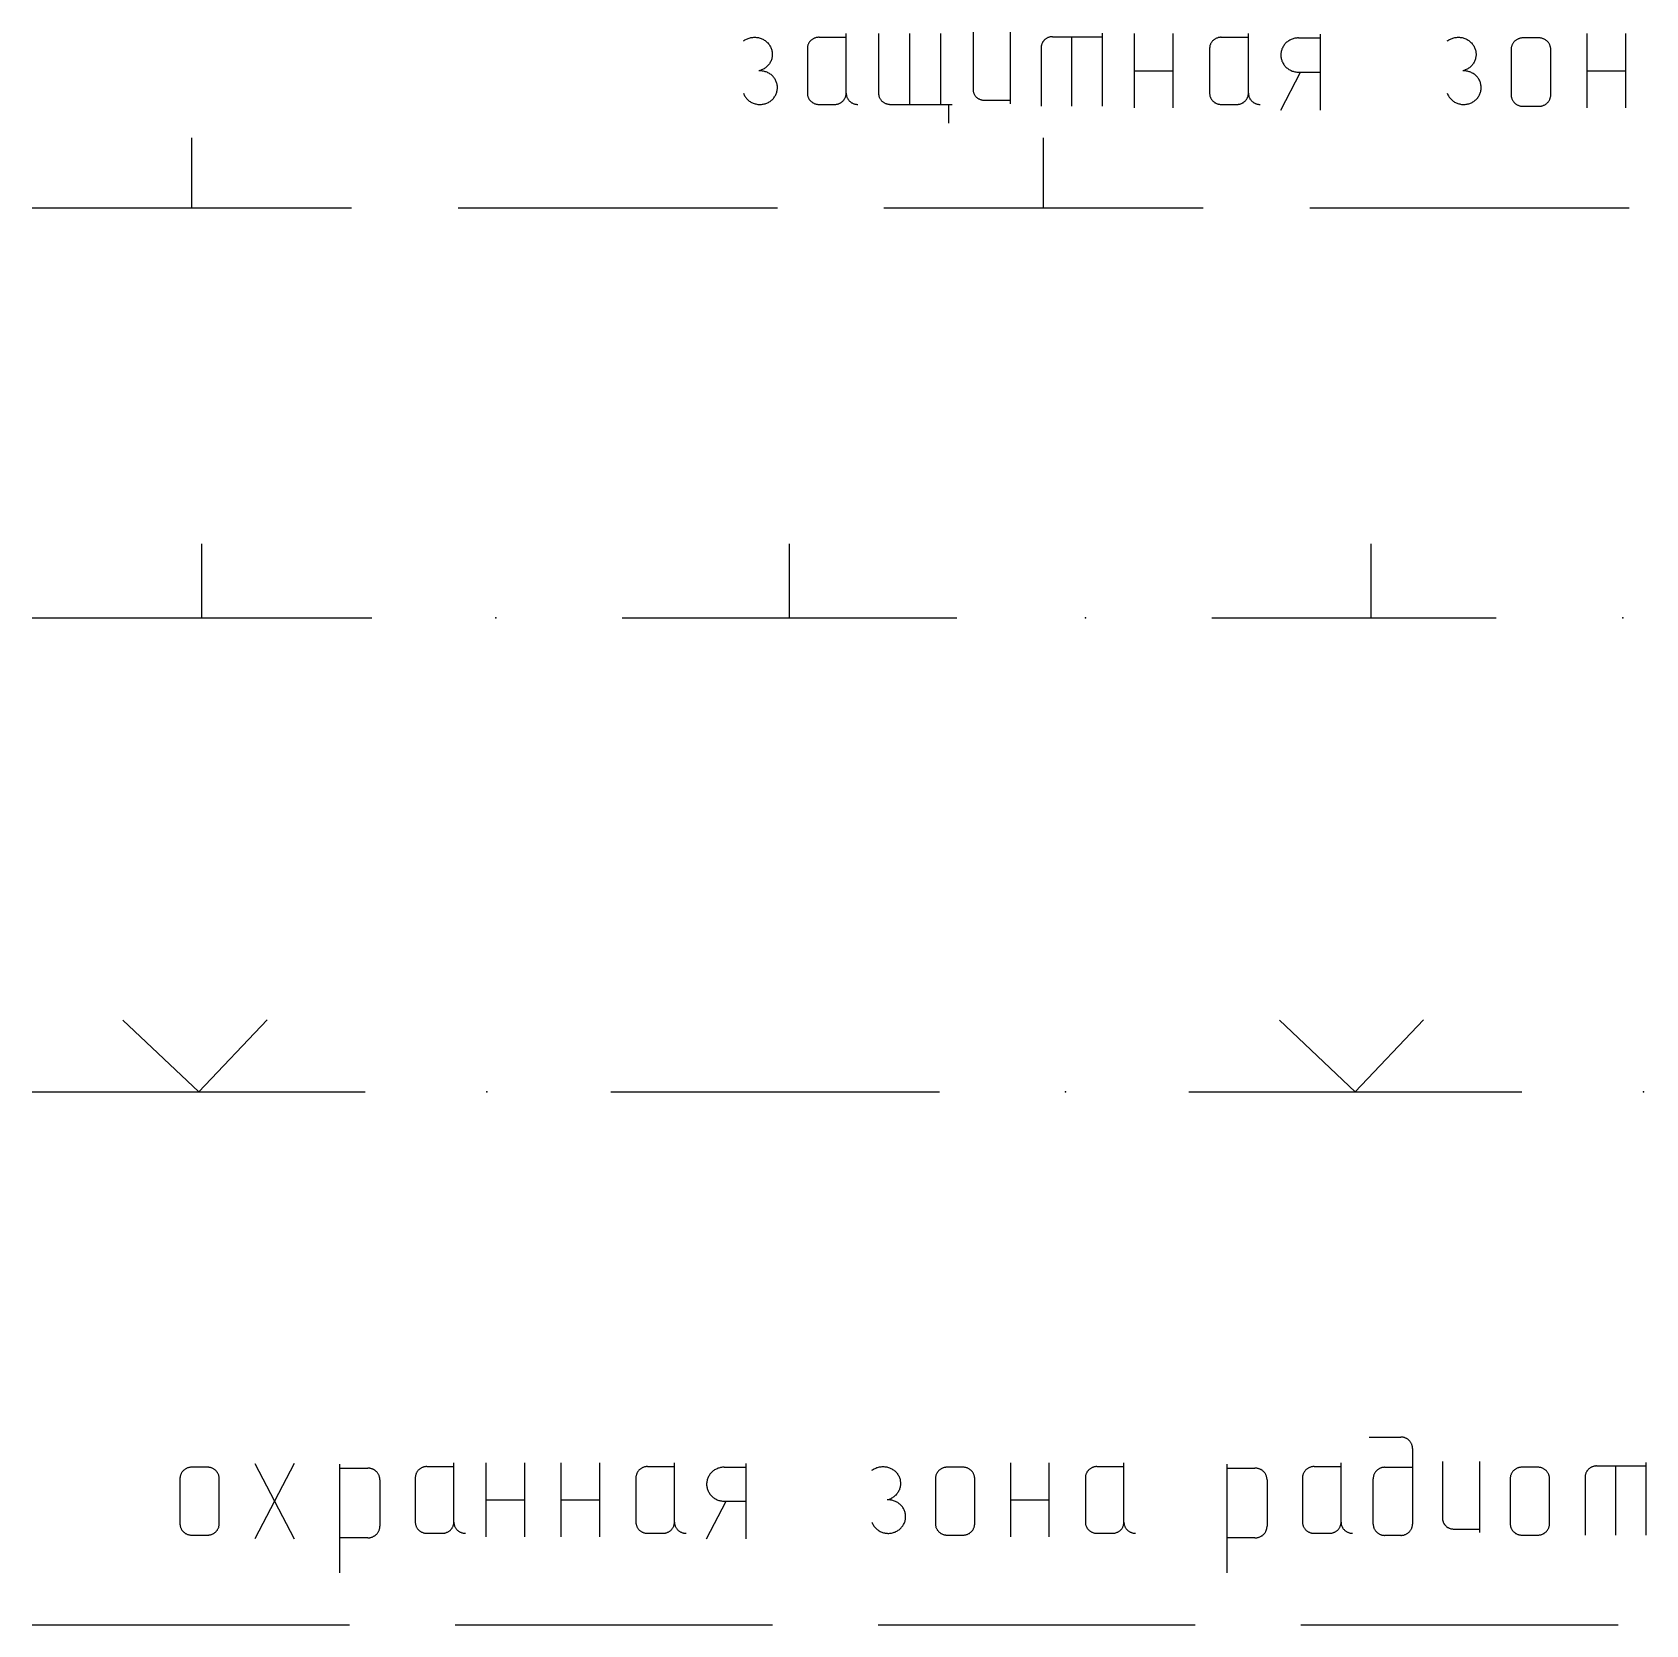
# Model space of a CAD drawing. Extents: x -2918 to -212, y 225 to 5715.
# Drawn here: x -386.53 to -364.72, y 982.29 to 1003.83 of the extents above; entities that cross this region are included whole.
import ezdxf

# ---------------------------------------------------------------- set-up
doc = ezdxf.new("R2010")
doc.units = 0
doc.layers.get('0').update_dxf_attribs({"linetype": 'CONTINUOUS'})

# ---------------------------------------------------------------- blocks, each defined once
blk = doc.blocks.new('УСЛ__ОБОЗНАЧЕНИЯ_ГЕО_2')
at = {"color": 18, "linetype": 'CONTINUOUS'}
for p, q in [((99.628, -28.308), (99.996, -28.308)), ((99.996, -29.065), (99.996, -28.257)), ((100.433, -28.257), (100.433, -29.064)), ((100.852, -28.257), (100.852, -29.215)), ((101.272, -28.257), (101.272, -29.215)), ((101.71, -28.24), (101.71, -29.013)), ((102.212, -28.24), (102.212, -29.206)), ((102.785, -28.3), (103.455, -28.3)), ((103.042, -28.3), (103.042, -29.24)), ((103.455, -28.25), (103.455, -29.24)), ((103.887, -28.256), (103.887, -29.263)), ((104.41, -28.256), (104.41, -29.263)), ((105.065, -28.308), (105.433, -28.308)), ((105.433, -29.065), (105.433, -28.257)), ((106.109, -28.316), (106.402, -28.316)), ((106.404, -28.265), (106.404, -29.293)), ((109.358, -28.316), (109.145, -28.316)), ((110.005, -28.256), (110.005, -29.263)), ((110.528, -28.256), (110.528, -29.263)), ((99.471, -28.459), (99.471, -29.065)), ((102.631, -28.448), (102.631, -29.24)), ((104.908, -28.459), (104.908, -29.065)), ((108.984, -28.47), (108.984, -29.087)), ((109.519, -29.087), (109.519, -28.47)), ((103.887, -28.76), (104.41, -28.76)), ((105.87, -29.293), (106.137, -28.779)), ((106.108, -28.779), (106.406, -28.779)), ((110.005, -28.76), (110.528, -28.76)), ((99.628, -29.216), (99.838, -29.216)), ((100.59, -29.215), (101.429, -29.215)), ((101.377, -29.215), (101.377, -29.467)), ((101.86, -29.158), (102.212, -29.158)), ((105.065, -29.216), (105.275, -29.216)), ((109.145, -29.241), (109.358, -29.241)), ((91.152, -30.614), (91.152, -29.666)), ((102.664, -30.614), (102.664, -29.666)), ((88.993, -30.614), (93.31, -30.614)), ((94.749, -30.614), (99.066, -30.614)), ((100.505, -30.614), (104.822, -30.614)), ((106.261, -30.614), (110.578, -30.614)), ((91.287, -36.158), (91.287, -35.157)), ((99.23, -36.158), (99.23, -35.157)), ((107.092, -36.158), (107.092, -35.157)), ((88.993, -36.158), (93.582, -36.158)), ((96.967, -36.158), (101.493, -36.158)), ((104.94, -36.158), (108.779, -36.158)), ((91.244, -42.567), (90.219, -41.598)), ((91.244, -42.567), (92.167, -41.595)), ((106.876, -42.567), (105.851, -41.598)), ((106.876, -42.567), (107.799, -41.595)), ((88.993, -42.567), (93.494, -42.567)), ((96.815, -42.567), (101.255, -42.567)), ((104.626, -42.567), (109.127, -42.567)), ((107.066, -47.236), (107.491, -47.236)), ((107.651, -47.389), (107.651, -48.413)), ((91.361, -47.644), (91.149, -47.644)), ((92.534, -47.593), (92.003, -48.614)), ((92.003, -47.593), (92.534, -48.614)), ((93.147, -47.604), (93.147, -49.071)), ((93.147, -47.656), (93.528, -47.656)), ((94.327, -47.636), (94.692, -47.636)), ((94.692, -48.387), (94.692, -47.585)), ((95.126, -47.584), (95.126, -48.584)), ((95.646, -47.584), (95.646, -48.584)), ((96.14, -47.584), (96.14, -48.584)), ((96.659, -47.584), (96.659, -48.584)), ((97.31, -47.636), (97.674, -47.636)), ((97.674, -48.387), (97.674, -47.585)), ((98.347, -47.644), (98.638, -47.644)), ((98.639, -47.593), (98.639, -48.614)), ((101.573, -47.644), (101.361, -47.644)), ((102.215, -47.584), (102.215, -48.584)), ((102.735, -47.584), (102.735, -48.584)), ((103.385, -47.636), (103.75, -47.636)), ((103.75, -48.387), (103.75, -47.585)), ((105.139, -47.604), (105.139, -49.071)), ((105.139, -47.656), (105.521, -47.656)), ((106.32, -47.636), (106.685, -47.636)), ((106.685, -48.387), (106.685, -47.585)), ((107.278, -47.645), (107.651, -47.645)), ((108.056, -47.568), (108.056, -48.336)), ((108.555, -47.568), (108.555, -48.528)), ((109.343, -47.644), (109.13, -47.644)), ((110.138, -47.627), (110.803, -47.627)), ((110.394, -47.627), (110.394, -48.562)), ((110.803, -47.578), (110.803, -48.562)), ((90.99, -47.797), (90.99, -48.409)), ((91.52, -48.409), (91.52, -47.797)), ((93.692, -47.814), (93.692, -48.442)), ((94.171, -47.786), (94.171, -48.387)), ((97.153, -47.786), (97.153, -48.387)), ((101.202, -47.797), (101.202, -48.409)), ((101.732, -48.409), (101.732, -47.797)), ((103.229, -47.786), (103.229, -48.387)), ((105.684, -47.814), (105.684, -48.442)), ((106.164, -47.786), (106.164, -48.387)), ((107.119, -48.413), (107.119, -47.799)), ((108.971, -47.797), (108.971, -48.409)), ((109.502, -48.409), (109.502, -47.797)), ((109.985, -47.775), (109.985, -48.562)), ((95.126, -48.084), (95.646, -48.084)), ((96.14, -48.084), (96.659, -48.084)), ((98.109, -48.614), (98.374, -48.103)), ((98.346, -48.104), (98.641, -48.104)), ((102.215, -48.084), (102.735, -48.084)), ((91.149, -48.562), (91.361, -48.562)), ((93.528, -48.599), (93.147, -48.599)), ((94.327, -48.537), (94.536, -48.537)), ((97.31, -48.537), (97.518, -48.537)), ((101.361, -48.562), (101.573, -48.562)), ((103.385, -48.537), (103.594, -48.537)), ((105.521, -48.599), (105.139, -48.599)), ((106.32, -48.537), (106.528, -48.537)), ((107.491, -48.566), (107.278, -48.566)), ((108.206, -48.48), (108.555, -48.48)), ((109.13, -48.562), (109.343, -48.562)), ((88.993, -49.774), (93.281, -49.774)), ((94.71, -49.774), (98.997, -49.774)), ((100.426, -49.774), (104.713, -49.774)), ((106.142, -49.774), (110.429, -49.774))]:
    blk.add_line(p, q, dxfattribs=at)
at = {"color": 18, "linetype": 'CONTINUOUS', "flags": 128}
for points in [[(98.606, -28.358), (98.616, -28.351), (98.627, -28.344), (98.638, -28.338), (98.649, -28.333), (98.66, -28.327), (98.672, -28.323), (98.684, -28.319), (98.696, -28.315), (98.708, -28.313), (98.72, -28.311), (98.733, -28.309), (98.745, -28.308), (98.758, -28.308), (98.77, -28.308), (98.783, -28.309), (98.795, -28.311), (98.808, -28.313), (98.82, -28.316), (98.832, -28.32), (98.844, -28.324), (98.855, -28.329), (98.867, -28.334), (98.878, -28.34), (98.888, -28.346), (98.899, -28.353), (98.909, -28.36), (98.918, -28.368), (98.927, -28.377), (98.936, -28.385), (98.944, -28.395), (98.952, -28.404), (98.959, -28.414), (98.965, -28.425), (98.971, -28.435), (98.976, -28.446), (98.981, -28.458), (98.985, -28.469), (98.989, -28.481), (98.991, -28.493), (98.994, -28.504), (98.995, -28.516), (98.996, -28.528), (98.996, -28.541), (98.996, -28.552), (98.995, -28.565), (98.993, -28.577), (98.991, -28.588), (98.988, -28.6), (98.984, -28.612), (98.98, -28.623), (98.975, -28.634), (98.969, -28.645), (98.963, -28.656), (98.957, -28.666), (98.949, -28.676), (98.941, -28.685), (98.933, -28.695), (98.924, -28.703), (98.915, -28.711), (98.906, -28.719), (98.896, -28.727), (98.885, -28.733), (98.874, -28.739), (98.863, -28.745), (98.852, -28.75), (98.84, -28.755), (98.828, -28.759), (98.816, -28.762)], [(99.628, -28.308), (99.62, -28.308), (99.612, -28.309), (99.604, -28.31), (99.596, -28.311), (99.588, -28.313), (99.58, -28.315), (99.572, -28.318), (99.564, -28.321), (99.557, -28.324), (99.55, -28.328), (99.543, -28.333), (99.536, -28.337), (99.529, -28.342), (99.523, -28.347), (99.517, -28.352), (99.511, -28.358), (99.506, -28.364), (99.501, -28.37), (99.496, -28.377), (99.492, -28.384), (99.488, -28.391), (99.485, -28.398), (99.482, -28.405), (99.479, -28.412), (99.476, -28.42), (99.474, -28.428), (99.473, -28.436), (99.472, -28.444), (99.471, -28.451), (99.471, -28.459)], [(102.785, -28.3), (102.777, -28.3), (102.769, -28.3), (102.761, -28.301), (102.753, -28.303), (102.745, -28.305), (102.737, -28.307), (102.73, -28.31), (102.722, -28.313), (102.715, -28.316), (102.708, -28.319), (102.701, -28.324), (102.694, -28.328), (102.688, -28.333), (102.682, -28.338), (102.676, -28.343), (102.67, -28.349), (102.665, -28.355), (102.66, -28.361), (102.656, -28.367), (102.651, -28.374), (102.647, -28.381), (102.644, -28.388), (102.641, -28.395), (102.638, -28.402), (102.636, -28.41), (102.634, -28.417), (102.632, -28.425), (102.631, -28.432), (102.631, -28.44), (102.631, -28.448)], [(105.065, -28.308), (105.057, -28.308), (105.049, -28.309), (105.04, -28.31), (105.032, -28.311), (105.024, -28.313), (105.017, -28.315), (105.009, -28.318), (105.001, -28.321), (104.994, -28.324), (104.987, -28.328), (104.979, -28.333), (104.973, -28.337), (104.966, -28.342), (104.96, -28.347), (104.954, -28.352), (104.948, -28.358), (104.943, -28.364), (104.938, -28.37), (104.933, -28.377), (104.929, -28.384), (104.925, -28.391), (104.921, -28.398), (104.918, -28.405), (104.915, -28.412), (104.913, -28.42), (104.911, -28.428), (104.91, -28.436), (104.909, -28.444), (104.908, -28.451), (104.908, -28.459)], [(106.11, -28.316), (106.098, -28.317), (106.085, -28.318), (106.072, -28.319), (106.06, -28.321), (106.048, -28.324), (106.036, -28.328), (106.024, -28.332), (106.012, -28.337), (106.001, -28.342), (105.99, -28.347), (105.979, -28.354), (105.969, -28.361), (105.959, -28.368), (105.949, -28.376), (105.94, -28.384), (105.931, -28.393), (105.923, -28.402), (105.916, -28.412), (105.909, -28.422), (105.902, -28.432), (105.896, -28.443), (105.891, -28.454), (105.886, -28.465), (105.882, -28.476), (105.878, -28.488), (105.875, -28.5), (105.873, -28.512), (105.871, -28.524), (105.87, -28.536), (105.87, -28.548), (105.87, -28.56), (105.871, -28.572), (105.873, -28.584), (105.875, -28.596), (105.878, -28.608), (105.882, -28.619), (105.886, -28.631), (105.891, -28.642), (105.896, -28.653), (105.902, -28.663), (105.909, -28.674), (105.916, -28.684), (105.923, -28.693), (105.931, -28.703), (105.94, -28.711), (105.949, -28.72), (105.959, -28.727), (105.969, -28.735), (105.979, -28.742), (105.99, -28.748), (106.001, -28.754), (106.012, -28.759), (106.024, -28.764), (106.036, -28.768), (106.048, -28.771), (106.06, -28.774), (106.072, -28.776), (106.085, -28.778), (106.098, -28.779), (106.11, -28.779)], [(108.12, -28.358), (108.13, -28.351), (108.14, -28.344), (108.151, -28.338), (108.162, -28.333), (108.173, -28.327), (108.185, -28.323), (108.197, -28.319), (108.209, -28.315), (108.221, -28.313), (108.234, -28.311), (108.246, -28.309), (108.259, -28.308), (108.271, -28.308), (108.284, -28.308), (108.296, -28.309), (108.309, -28.311), (108.321, -28.313), (108.333, -28.316), (108.345, -28.32), (108.357, -28.324), (108.369, -28.329), (108.38, -28.334), (108.391, -28.34), (108.402, -28.346), (108.412, -28.353), (108.422, -28.36), (108.432, -28.368), (108.44, -28.377), (108.449, -28.385), (108.457, -28.395), (108.465, -28.404), (108.472, -28.414), (108.478, -28.425), (108.484, -28.435), (108.49, -28.446), (108.494, -28.458), (108.498, -28.469), (108.502, -28.481), (108.505, -28.493), (108.507, -28.504), (108.508, -28.516), (108.509, -28.528), (108.509, -28.541), (108.509, -28.552), (108.508, -28.565), (108.506, -28.577), (108.504, -28.588), (108.501, -28.6), (108.497, -28.612), (108.493, -28.623), (108.488, -28.634), (108.482, -28.645), (108.476, -28.656), (108.47, -28.666), (108.462, -28.676), (108.455, -28.685), (108.447, -28.695), (108.438, -28.703), (108.429, -28.711), (108.419, -28.719), (108.409, -28.727), (108.398, -28.733), (108.388, -28.739), (108.377, -28.745), (108.365, -28.75), (108.354, -28.755), (108.342, -28.759), (108.329, -28.762)], [(109.145, -28.316), (109.136, -28.317), (109.128, -28.317), (109.119, -28.318), (109.111, -28.32), (109.103, -28.322), (109.095, -28.324), (109.087, -28.327), (109.079, -28.33), (109.072, -28.333), (109.064, -28.337), (109.057, -28.341), (109.05, -28.346), (109.044, -28.351), (109.037, -28.356), (109.031, -28.362), (109.025, -28.367), (109.02, -28.373), (109.015, -28.38), (109.01, -28.387), (109.006, -28.393), (109.002, -28.401), (108.998, -28.408), (108.995, -28.415), (108.992, -28.423), (108.99, -28.431), (108.988, -28.438), (108.986, -28.446), (108.985, -28.454), (108.984, -28.462), (108.984, -28.47)], [(109.519, -28.47), (109.518, -28.462), (109.518, -28.454), (109.517, -28.446), (109.515, -28.438), (109.513, -28.431), (109.511, -28.423), (109.508, -28.415), (109.505, -28.408), (109.501, -28.401), (109.497, -28.393), (109.493, -28.387), (109.488, -28.38), (109.483, -28.373), (109.477, -28.367), (109.472, -28.362), (109.466, -28.356), (109.459, -28.351), (109.453, -28.346), (109.446, -28.341), (109.438, -28.337), (109.431, -28.333), (109.423, -28.33), (109.416, -28.327), (109.408, -28.324), (109.4, -28.322), (109.392, -28.32), (109.383, -28.318), (109.375, -28.317), (109.367, -28.317), (109.358, -28.316)], [(98.606, -29.065), (98.611, -29.076), (98.616, -29.087), (98.622, -29.098), (98.628, -29.108), (98.635, -29.118), (98.642, -29.128), (98.65, -29.137), (98.658, -29.146), (98.667, -29.154), (98.676, -29.162), (98.686, -29.17), (98.696, -29.177), (98.707, -29.183), (98.717, -29.189), (98.729, -29.195), (98.74, -29.199), (98.752, -29.204), (98.764, -29.207), (98.776, -29.21), (98.788, -29.213), (98.8, -29.215), (98.812, -29.216), (98.825, -29.216), (98.837, -29.216), (98.85, -29.216), (98.862, -29.214), (98.874, -29.212), (98.887, -29.21), (98.899, -29.206), (98.911, -29.203), (98.922, -29.198), (98.933, -29.193), (98.944, -29.188), (98.955, -29.182), (98.966, -29.175), (98.976, -29.168), (98.985, -29.16), (98.994, -29.152), (99.003, -29.143), (99.011, -29.134), (99.019, -29.125), (99.026, -29.115), (99.033, -29.105), (99.039, -29.095), (99.044, -29.084), (99.049, -29.073), (99.053, -29.062), (99.057, -29.05), (99.06, -29.039), (99.062, -29.027), (99.064, -29.015), (99.065, -29.003), (99.066, -28.991), (99.066, -28.979), (99.065, -28.967), (99.063, -28.955), (99.061, -28.943), (99.058, -28.932), (99.055, -28.92), (99.051, -28.909), (99.046, -28.898), (99.041, -28.887), (99.035, -28.876), (99.028, -28.866), (99.021, -28.856), (99.014, -28.847), (99.006, -28.837), (98.997, -28.829), (98.988, -28.82), (98.979, -28.813), (98.969, -28.805), (98.958, -28.798), (98.948, -28.792), (98.937, -28.787), (98.926, -28.781), (98.914, -28.777), (98.902, -28.773), (98.89, -28.769), (98.878, -28.767), (98.866, -28.764), (98.854, -28.763), (98.841, -28.762), (98.829, -28.762), (98.816, -28.762)], [(108.12, -29.065), (108.124, -29.076), (108.129, -29.087), (108.135, -29.098), (108.141, -29.108), (108.148, -29.118), (108.155, -29.128), (108.163, -29.137), (108.171, -29.146), (108.18, -29.154), (108.19, -29.162), (108.199, -29.17), (108.209, -29.177), (108.22, -29.183), (108.231, -29.189), (108.242, -29.195), (108.253, -29.199), (108.265, -29.204), (108.277, -29.207), (108.289, -29.21), (108.301, -29.213), (108.313, -29.215), (108.326, -29.216), (108.338, -29.216), (108.351, -29.216), (108.363, -29.216), (108.375, -29.214), (108.388, -29.212), (108.4, -29.21), (108.412, -29.206), (108.424, -29.203), (108.435, -29.198), (108.447, -29.193), (108.458, -29.188), (108.468, -29.182), (108.479, -29.175), (108.489, -29.168), (108.498, -29.16), (108.508, -29.152), (108.516, -29.143), (108.524, -29.134), (108.532, -29.125), (108.539, -29.115), (108.546, -29.105), (108.552, -29.095), (108.557, -29.084), (108.562, -29.073), (108.567, -29.062), (108.57, -29.05), (108.573, -29.039), (108.576, -29.027), (108.578, -29.015), (108.579, -29.003), (108.579, -28.991), (108.579, -28.979), (108.578, -28.967), (108.576, -28.955), (108.574, -28.943), (108.571, -28.932), (108.568, -28.92), (108.564, -28.909), (108.559, -28.898), (108.554, -28.887), (108.548, -28.876), (108.541, -28.866), (108.535, -28.856), (108.527, -28.847), (108.519, -28.837), (108.51, -28.829), (108.501, -28.82), (108.492, -28.813), (108.482, -28.805), (108.472, -28.798), (108.461, -28.792), (108.45, -28.787), (108.439, -28.781), (108.427, -28.777), (108.415, -28.773), (108.404, -28.769), (108.392, -28.767), (108.379, -28.764), (108.367, -28.763), (108.355, -28.762), (108.342, -28.762), (108.329, -28.762)], [(99.471, -29.065), (99.471, -29.073), (99.472, -29.081), (99.473, -29.088), (99.474, -29.096), (99.476, -29.104), (99.479, -29.111), (99.482, -29.119), (99.485, -29.126), (99.488, -29.133), (99.492, -29.14), (99.496, -29.147), (99.501, -29.154), (99.506, -29.16), (99.511, -29.166), (99.517, -29.172), (99.523, -29.177), (99.529, -29.182), (99.536, -29.187), (99.543, -29.192), (99.55, -29.196), (99.557, -29.2), (99.564, -29.203), (99.572, -29.206), (99.58, -29.209), (99.588, -29.211), (99.596, -29.213), (99.604, -29.214), (99.612, -29.215), (99.62, -29.216), (99.628, -29.216)], [(99.838, -29.216), (99.846, -29.216), (99.855, -29.215), (99.863, -29.214), (99.871, -29.213), (99.879, -29.211), (99.887, -29.209), (99.895, -29.206), (99.902, -29.203), (99.91, -29.2), (99.917, -29.196), (99.924, -29.192), (99.931, -29.187), (99.937, -29.182), (99.944, -29.177), (99.95, -29.172), (99.955, -29.166), (99.961, -29.16), (99.966, -29.154), (99.97, -29.147), (99.974, -29.14), (99.978, -29.133), (99.982, -29.126), (99.985, -29.119), (99.988, -29.111), (99.99, -29.104), (99.992, -29.096), (99.994, -29.088), (99.995, -29.081), (99.995, -29.073), (99.996, -29.065), (99.996, -29.073), (99.996, -29.081), (99.998, -29.088), (99.999, -29.096), (100.001, -29.104), (100.003, -29.111), (100.006, -29.119), (100.009, -29.126), (100.013, -29.133), (100.017, -29.14), (100.021, -29.147), (100.026, -29.154), (100.031, -29.16), (100.036, -29.166), (100.042, -29.172), (100.048, -29.177), (100.054, -29.182), (100.06, -29.187), (100.067, -29.192), (100.074, -29.196), (100.082, -29.2), (100.089, -29.203), (100.097, -29.206), (100.104, -29.209), (100.112, -29.211), (100.12, -29.213), (100.128, -29.214), (100.137, -29.215), (100.145, -29.216), (100.153, -29.216)], [(100.433, -29.064), (100.433, -29.072), (100.434, -29.08), (100.435, -29.088), (100.436, -29.095), (100.438, -29.103), (100.44, -29.111), (100.443, -29.118), (100.447, -29.126), (100.45, -29.133), (100.454, -29.14), (100.458, -29.146), (100.463, -29.153), (100.468, -29.159), (100.473, -29.165), (100.479, -29.171), (100.485, -29.176), (100.491, -29.182), (100.498, -29.186), (100.505, -29.191), (100.512, -29.195), (100.519, -29.199), (100.526, -29.202), (100.534, -29.205), (100.542, -29.208), (100.549, -29.21), (100.557, -29.212), (100.566, -29.213), (100.574, -29.214), (100.582, -29.215), (100.59, -29.215)], [(101.71, -29.013), (101.71, -29.021), (101.71, -29.028), (101.712, -29.036), (101.713, -29.043), (101.715, -29.05), (101.717, -29.058), (101.72, -29.065), (101.723, -29.072), (101.726, -29.079), (101.73, -29.086), (101.734, -29.092), (101.739, -29.098), (101.743, -29.104), (101.748, -29.11), (101.754, -29.116), (101.759, -29.121), (101.766, -29.126), (101.772, -29.13), (101.778, -29.135), (101.785, -29.138), (101.792, -29.142), (101.799, -29.145), (101.806, -29.148), (101.814, -29.151), (101.821, -29.153), (101.829, -29.155), (101.837, -29.156), (101.845, -29.157), (101.852, -29.158), (101.86, -29.158)], [(104.908, -29.065), (104.908, -29.073), (104.909, -29.081), (104.91, -29.088), (104.911, -29.096), (104.913, -29.104), (104.915, -29.111), (104.918, -29.119), (104.921, -29.126), (104.925, -29.133), (104.929, -29.14), (104.933, -29.147), (104.938, -29.154), (104.943, -29.16), (104.948, -29.166), (104.954, -29.172), (104.96, -29.177), (104.966, -29.182), (104.973, -29.187), (104.979, -29.192), (104.987, -29.196), (104.994, -29.2), (105.001, -29.203), (105.009, -29.206), (105.017, -29.209), (105.024, -29.211), (105.032, -29.213), (105.04, -29.214), (105.049, -29.215), (105.057, -29.216), (105.065, -29.216)], [(105.275, -29.216), (105.283, -29.216), (105.292, -29.215), (105.3, -29.214), (105.308, -29.213), (105.316, -29.211), (105.324, -29.209), (105.332, -29.206), (105.339, -29.203), (105.347, -29.2), (105.354, -29.196), (105.361, -29.192), (105.368, -29.187), (105.374, -29.182), (105.381, -29.177), (105.386, -29.172), (105.392, -29.166), (105.397, -29.16), (105.402, -29.154), (105.407, -29.147), (105.411, -29.14), (105.415, -29.133), (105.419, -29.126), (105.422, -29.119), (105.425, -29.111), (105.427, -29.104), (105.429, -29.096), (105.431, -29.088), (105.432, -29.081), (105.432, -29.073), (105.433, -29.065), (105.433, -29.073), (105.433, -29.081), (105.434, -29.088), (105.436, -29.096), (105.438, -29.104), (105.44, -29.111), (105.443, -29.119), (105.446, -29.126), (105.45, -29.133), (105.453, -29.14), (105.458, -29.147), (105.463, -29.154), (105.468, -29.16), (105.473, -29.166), (105.479, -29.172), (105.485, -29.177), (105.491, -29.182), (105.497, -29.187), (105.504, -29.192), (105.511, -29.196), (105.519, -29.2), (105.526, -29.203), (105.533, -29.206), (105.541, -29.209), (105.549, -29.211), (105.557, -29.213), (105.565, -29.214), (105.573, -29.215), (105.581, -29.216), (105.59, -29.216)], [(108.984, -29.087), (108.984, -29.095), (108.985, -29.103), (108.986, -29.111), (108.988, -29.119), (108.99, -29.127), (108.992, -29.135), (108.995, -29.142), (108.998, -29.15), (109.002, -29.157), (109.006, -29.164), (109.01, -29.171), (109.015, -29.178), (109.02, -29.184), (109.025, -29.19), (109.031, -29.196), (109.037, -29.202), (109.044, -29.207), (109.05, -29.212), (109.057, -29.216), (109.064, -29.221), (109.072, -29.225), (109.079, -29.228), (109.087, -29.231), (109.095, -29.234), (109.103, -29.236), (109.111, -29.238), (109.119, -29.239), (109.128, -29.24), (109.136, -29.241), (109.145, -29.241)], [(109.358, -29.241), (109.367, -29.241), (109.375, -29.24), (109.383, -29.239), (109.392, -29.238), (109.4, -29.236), (109.408, -29.234), (109.416, -29.231), (109.423, -29.228), (109.431, -29.225), (109.438, -29.221), (109.446, -29.216), (109.453, -29.212), (109.459, -29.207), (109.466, -29.202), (109.472, -29.196), (109.477, -29.19), (109.483, -29.184), (109.488, -29.178), (109.493, -29.171), (109.497, -29.164), (109.501, -29.157), (109.505, -29.15), (109.508, -29.142), (109.511, -29.135), (109.513, -29.127), (109.515, -29.119), (109.517, -29.111), (109.518, -29.103), (109.518, -29.095), (109.519, -29.087)], [(107.651, -47.389), (107.651, -47.381), (107.65, -47.373), (107.649, -47.365), (107.647, -47.358), (107.645, -47.35), (107.643, -47.342), (107.64, -47.334), (107.637, -47.327), (107.634, -47.32), (107.63, -47.312), (107.625, -47.306), (107.621, -47.299), (107.615, -47.293), (107.61, -47.287), (107.604, -47.281), (107.598, -47.275), (107.592, -47.27), (107.585, -47.265), (107.578, -47.261), (107.571, -47.256), (107.564, -47.252), (107.556, -47.249), (107.548, -47.246), (107.541, -47.243), (107.533, -47.241), (107.525, -47.239), (107.516, -47.238), (107.508, -47.237), (107.5, -47.236), (107.491, -47.236)], [(91.149, -47.644), (91.141, -47.644), (91.132, -47.645), (91.124, -47.646), (91.116, -47.647), (91.108, -47.649), (91.1, -47.651), (91.092, -47.654), (91.084, -47.657), (91.077, -47.661), (91.069, -47.664), (91.062, -47.669), (91.055, -47.673), (91.049, -47.678), (91.042, -47.683), (91.036, -47.689), (91.031, -47.695), (91.025, -47.701), (91.02, -47.707), (91.015, -47.714), (91.011, -47.72), (91.007, -47.728), (91.004, -47.735), (91, -47.742), (90.997, -47.75), (90.995, -47.758), (90.993, -47.765), (90.992, -47.773), (90.991, -47.781), (90.99, -47.789), (90.99, -47.797)], [(91.52, -47.797), (91.52, -47.789), (91.52, -47.781), (91.519, -47.773), (91.517, -47.765), (91.515, -47.758), (91.513, -47.75), (91.51, -47.742), (91.507, -47.735), (91.503, -47.728), (91.499, -47.72), (91.495, -47.714), (91.49, -47.707), (91.485, -47.701), (91.48, -47.695), (91.474, -47.689), (91.468, -47.683), (91.461, -47.678), (91.455, -47.673), (91.448, -47.669), (91.441, -47.664), (91.434, -47.661), (91.426, -47.657), (91.418, -47.654), (91.41, -47.651), (91.402, -47.649), (91.394, -47.647), (91.386, -47.646), (91.378, -47.645), (91.37, -47.644), (91.361, -47.644)], [(93.692, -47.814), (93.691, -47.805), (93.691, -47.797), (93.69, -47.789), (93.688, -47.781), (93.686, -47.773), (93.684, -47.765), (93.681, -47.757), (93.677, -47.749), (93.674, -47.742), (93.67, -47.735), (93.665, -47.728), (93.66, -47.721), (93.655, -47.715), (93.65, -47.708), (93.644, -47.702), (93.638, -47.697), (93.631, -47.691), (93.624, -47.686), (93.617, -47.682), (93.61, -47.677), (93.602, -47.673), (93.595, -47.67), (93.587, -47.667), (93.579, -47.664), (93.57, -47.662), (93.562, -47.66), (93.554, -47.658), (93.545, -47.657), (93.537, -47.657), (93.528, -47.656)], [(94.327, -47.636), (94.319, -47.636), (94.311, -47.636), (94.303, -47.637), (94.295, -47.639), (94.287, -47.641), (94.279, -47.643), (94.271, -47.646), (94.264, -47.649), (94.256, -47.652), (94.249, -47.656), (94.242, -47.66), (94.235, -47.664), (94.229, -47.669), (94.222, -47.674), (94.217, -47.68), (94.211, -47.685), (94.206, -47.691), (94.201, -47.698), (94.196, -47.704), (94.192, -47.711), (94.188, -47.718), (94.184, -47.725), (94.181, -47.732), (94.178, -47.739), (94.176, -47.747), (94.174, -47.755), (94.173, -47.762), (94.172, -47.77), (94.171, -47.778), (94.171, -47.786)], [(97.31, -47.636), (97.301, -47.636), (97.293, -47.636), (97.285, -47.637), (97.277, -47.639), (97.269, -47.641), (97.261, -47.643), (97.253, -47.646), (97.246, -47.649), (97.239, -47.652), (97.232, -47.656), (97.224, -47.66), (97.218, -47.664), (97.211, -47.669), (97.205, -47.674), (97.199, -47.68), (97.193, -47.685), (97.188, -47.691), (97.183, -47.698), (97.179, -47.704), (97.174, -47.711), (97.17, -47.718), (97.167, -47.725), (97.164, -47.732), (97.161, -47.739), (97.159, -47.747), (97.157, -47.755), (97.155, -47.762), (97.154, -47.77), (97.154, -47.778), (97.153, -47.786)], [(98.347, -47.644), (98.335, -47.644), (98.322, -47.645), (98.31, -47.647), (98.298, -47.649), (98.286, -47.652), (98.274, -47.655), (98.262, -47.659), (98.25, -47.664), (98.239, -47.669), (98.228, -47.675), (98.217, -47.681), (98.207, -47.688), (98.197, -47.695), (98.188, -47.703), (98.178, -47.711), (98.17, -47.72), (98.162, -47.729), (98.154, -47.739), (98.147, -47.749), (98.141, -47.759), (98.135, -47.77), (98.129, -47.78), (98.124, -47.791), (98.12, -47.803), (98.117, -47.814), (98.114, -47.826), (98.111, -47.838), (98.11, -47.85), (98.109, -47.862), (98.109, -47.874), (98.109, -47.886), (98.11, -47.898), (98.111, -47.91), (98.114, -47.921), (98.117, -47.933), (98.12, -47.945), (98.124, -47.956), (98.129, -47.967), (98.135, -47.978), (98.141, -47.988), (98.147, -47.999), (98.154, -48.009), (98.162, -48.018), (98.17, -48.028), (98.178, -48.036), (98.188, -48.044), (98.197, -48.052), (98.207, -48.059), (98.217, -48.066), (98.228, -48.073), (98.239, -48.078), (98.25, -48.083), (98.262, -48.088), (98.274, -48.092), (98.286, -48.096), (98.298, -48.098), (98.31, -48.1), (98.322, -48.102), (98.335, -48.103), (98.347, -48.103)], [(100.343, -47.686), (100.353, -47.678), (100.363, -47.672), (100.374, -47.665), (100.385, -47.66), (100.396, -47.655), (100.408, -47.65), (100.42, -47.646), (100.432, -47.643), (100.444, -47.64), (100.456, -47.638), (100.468, -47.637), (100.481, -47.636), (100.493, -47.636), (100.506, -47.636), (100.518, -47.637), (100.531, -47.638), (100.543, -47.641), (100.555, -47.644), (100.567, -47.647), (100.579, -47.651), (100.59, -47.656), (100.601, -47.661), (100.612, -47.667), (100.623, -47.673), (100.633, -47.68), (100.643, -47.688), (100.653, -47.695), (100.661, -47.704), (100.67, -47.713), (100.678, -47.722), (100.686, -47.731), (100.693, -47.741), (100.699, -47.752), (100.705, -47.762), (100.71, -47.773), (100.715, -47.784), (100.719, -47.796), (100.723, -47.807), (100.725, -47.819), (100.727, -47.831), (100.729, -47.843), (100.73, -47.854), (100.73, -47.867), (100.73, -47.878), (100.729, -47.89), (100.727, -47.902), (100.724, -47.914), (100.721, -47.926), (100.718, -47.937), (100.714, -47.949), (100.709, -47.96), (100.703, -47.97), (100.697, -47.981), (100.691, -47.991), (100.683, -48.001), (100.676, -48.01), (100.668, -48.02), (100.659, -48.028), (100.65, -48.036), (100.64, -48.044), (100.63, -48.051), (100.62, -48.058), (100.609, -48.064), (100.598, -48.07), (100.587, -48.075), (100.575, -48.079), (100.563, -48.083), (100.551, -48.087)], [(101.361, -47.644), (101.352, -47.644), (101.344, -47.645), (101.336, -47.646), (101.328, -47.647), (101.319, -47.649), (101.312, -47.651), (101.304, -47.654), (101.296, -47.657), (101.288, -47.661), (101.281, -47.664), (101.274, -47.669), (101.267, -47.673), (101.261, -47.678), (101.254, -47.683), (101.248, -47.689), (101.242, -47.695), (101.237, -47.701), (101.232, -47.707), (101.227, -47.714), (101.223, -47.72), (101.219, -47.728), (101.215, -47.735), (101.212, -47.742), (101.209, -47.75), (101.207, -47.758), (101.205, -47.765), (101.204, -47.773), (101.202, -47.781), (101.202, -47.789), (101.202, -47.797)], [(101.732, -47.797), (101.732, -47.789), (101.731, -47.781), (101.73, -47.773), (101.729, -47.765), (101.727, -47.758), (101.724, -47.75), (101.722, -47.742), (101.718, -47.735), (101.715, -47.728), (101.711, -47.72), (101.707, -47.714), (101.702, -47.707), (101.697, -47.701), (101.691, -47.695), (101.686, -47.689), (101.68, -47.683), (101.673, -47.678), (101.667, -47.673), (101.66, -47.669), (101.653, -47.664), (101.645, -47.661), (101.638, -47.657), (101.63, -47.654), (101.622, -47.651), (101.614, -47.649), (101.606, -47.647), (101.598, -47.646), (101.59, -47.645), (101.581, -47.644), (101.573, -47.644)], [(103.385, -47.636), (103.377, -47.636), (103.369, -47.636), (103.361, -47.637), (103.353, -47.639), (103.345, -47.641), (103.337, -47.643), (103.329, -47.646), (103.322, -47.649), (103.314, -47.652), (103.307, -47.656), (103.3, -47.66), (103.293, -47.664), (103.287, -47.669), (103.28, -47.674), (103.275, -47.68), (103.269, -47.685), (103.264, -47.691), (103.259, -47.698), (103.254, -47.704), (103.25, -47.711), (103.246, -47.718), (103.242, -47.725), (103.239, -47.732), (103.236, -47.739), (103.234, -47.747), (103.232, -47.755), (103.231, -47.762), (103.23, -47.77), (103.229, -47.778), (103.229, -47.786)], [(105.684, -47.814), (105.684, -47.805), (105.683, -47.797), (105.682, -47.789), (105.681, -47.781), (105.679, -47.773), (105.676, -47.765), (105.673, -47.757), (105.67, -47.749), (105.666, -47.742), (105.662, -47.735), (105.658, -47.728), (105.653, -47.721), (105.648, -47.715), (105.642, -47.708), (105.636, -47.702), (105.63, -47.697), (105.624, -47.691), (105.617, -47.686), (105.61, -47.682), (105.603, -47.677), (105.595, -47.673), (105.587, -47.67), (105.579, -47.667), (105.571, -47.664), (105.563, -47.662), (105.555, -47.66), (105.546, -47.658), (105.538, -47.657), (105.529, -47.657), (105.521, -47.656)], [(106.32, -47.636), (106.312, -47.636), (106.304, -47.636), (106.295, -47.637), (106.287, -47.639), (106.279, -47.641), (106.272, -47.643), (106.264, -47.646), (106.256, -47.649), (106.249, -47.652), (106.242, -47.656), (106.235, -47.66), (106.228, -47.664), (106.222, -47.669), (106.215, -47.674), (106.209, -47.68), (106.204, -47.685), (106.198, -47.691), (106.193, -47.698), (106.189, -47.704), (106.184, -47.711), (106.181, -47.718), (106.177, -47.725), (106.174, -47.732), (106.171, -47.739), (106.169, -47.747), (106.167, -47.755), (106.165, -47.762), (106.164, -47.77), (106.164, -47.778), (106.164, -47.786)], [(107.278, -47.645), (107.27, -47.645), (107.262, -47.646), (107.253, -47.647), (107.245, -47.648), (107.237, -47.65), (107.229, -47.653), (107.221, -47.655), (107.214, -47.659), (107.206, -47.662), (107.199, -47.666), (107.192, -47.67), (107.185, -47.674), (107.178, -47.679), (107.172, -47.685), (107.166, -47.69), (107.16, -47.696), (107.154, -47.702), (107.149, -47.708), (107.145, -47.715), (107.14, -47.722), (107.136, -47.729), (107.133, -47.736), (107.129, -47.744), (107.126, -47.751), (107.124, -47.759), (107.122, -47.767), (107.121, -47.775), (107.12, -47.783), (107.119, -47.79), (107.119, -47.799)], [(109.13, -47.644), (109.122, -47.644), (109.113, -47.645), (109.105, -47.646), (109.097, -47.647), (109.089, -47.649), (109.081, -47.651), (109.073, -47.654), (109.065, -47.657), (109.058, -47.661), (109.051, -47.664), (109.043, -47.669), (109.037, -47.673), (109.03, -47.678), (109.024, -47.683), (109.018, -47.689), (109.012, -47.695), (109.006, -47.701), (109.001, -47.707), (108.997, -47.714), (108.992, -47.72), (108.988, -47.728), (108.985, -47.735), (108.982, -47.742), (108.979, -47.75), (108.976, -47.758), (108.974, -47.765), (108.973, -47.773), (108.972, -47.781), (108.971, -47.789), (108.971, -47.797)], [(109.502, -47.797), (109.501, -47.789), (109.501, -47.781), (109.5, -47.773), (109.498, -47.765), (109.496, -47.758), (109.494, -47.75), (109.491, -47.742), (109.488, -47.735), (109.484, -47.728), (109.48, -47.72), (109.476, -47.714), (109.471, -47.707), (109.466, -47.701), (109.461, -47.695), (109.455, -47.689), (109.449, -47.683), (109.443, -47.678), (109.436, -47.673), (109.429, -47.669), (109.422, -47.664), (109.415, -47.661), (109.407, -47.657), (109.4, -47.654), (109.392, -47.651), (109.384, -47.649), (109.376, -47.647), (109.367, -47.646), (109.359, -47.645), (109.351, -47.644), (109.343, -47.644)], [(110.138, -47.627), (110.13, -47.627), (110.122, -47.628), (110.114, -47.629), (110.106, -47.631), (110.098, -47.632), (110.091, -47.635), (110.083, -47.637), (110.076, -47.64), (110.068, -47.643), (110.061, -47.647), (110.054, -47.651), (110.048, -47.655), (110.042, -47.66), (110.035, -47.665), (110.03, -47.67), (110.024, -47.676), (110.019, -47.682), (110.014, -47.688), (110.009, -47.695), (110.005, -47.701), (110.001, -47.708), (109.998, -47.715), (109.995, -47.722), (109.992, -47.729), (109.99, -47.737), (109.988, -47.744), (109.986, -47.752), (109.985, -47.759), (109.985, -47.767), (109.985, -47.775)], [(100.343, -48.387), (100.347, -48.398), (100.352, -48.409), (100.358, -48.42), (100.364, -48.43), (100.371, -48.44), (100.378, -48.45), (100.386, -48.459), (100.394, -48.468), (100.403, -48.476), (100.412, -48.484), (100.422, -48.492), (100.432, -48.498), (100.442, -48.505), (100.453, -48.511), (100.464, -48.516), (100.476, -48.521), (100.487, -48.525), (100.499, -48.529), (100.511, -48.532), (100.523, -48.534), (100.535, -48.536), (100.548, -48.537), (100.56, -48.538), (100.572, -48.538), (100.585, -48.537), (100.597, -48.536), (100.609, -48.534), (100.621, -48.531), (100.633, -48.528), (100.645, -48.524), (100.656, -48.52), (100.668, -48.515), (100.679, -48.509), (100.689, -48.503), (100.7, -48.497), (100.71, -48.489), (100.719, -48.482), (100.728, -48.474), (100.737, -48.465), (100.745, -48.456), (100.753, -48.447), (100.76, -48.437), (100.766, -48.427), (100.772, -48.417), (100.778, -48.406), (100.783, -48.395), (100.787, -48.384), (100.791, -48.373), (100.794, -48.361), (100.796, -48.349), (100.798, -48.338), (100.799, -48.326), (100.799, -48.314), (100.799, -48.302), (100.798, -48.29), (100.797, -48.278), (100.794, -48.267), (100.792, -48.255), (100.788, -48.243), (100.784, -48.232), (100.779, -48.221), (100.774, -48.21), (100.768, -48.2), (100.762, -48.19), (100.755, -48.18), (100.747, -48.17), (100.739, -48.161), (100.731, -48.153), (100.722, -48.144), (100.713, -48.137), (100.703, -48.129), (100.693, -48.123), (100.682, -48.116), (100.671, -48.111), (100.66, -48.106), (100.649, -48.101), (100.637, -48.097), (100.625, -48.094), (100.613, -48.091), (100.601, -48.089), (100.588, -48.087), (100.576, -48.086), (100.564, -48.086), (100.551, -48.087)], [(90.99, -48.409), (90.99, -48.417), (90.991, -48.425), (90.992, -48.433), (90.993, -48.441), (90.995, -48.449), (90.997, -48.457), (91, -48.464), (91.004, -48.472), (91.007, -48.479), (91.011, -48.486), (91.015, -48.493), (91.02, -48.499), (91.025, -48.506), (91.031, -48.512), (91.036, -48.518), (91.042, -48.523), (91.049, -48.528), (91.055, -48.533), (91.062, -48.538), (91.069, -48.542), (91.077, -48.546), (91.084, -48.549), (91.092, -48.552), (91.1, -48.555), (91.108, -48.557), (91.116, -48.559), (91.124, -48.56), (91.132, -48.562), (91.141, -48.562), (91.149, -48.562)], [(91.361, -48.562), (91.37, -48.562), (91.378, -48.562), (91.386, -48.56), (91.394, -48.559), (91.402, -48.557), (91.41, -48.555), (91.418, -48.552), (91.426, -48.549), (91.434, -48.546), (91.441, -48.542), (91.448, -48.538), (91.455, -48.533), (91.461, -48.528), (91.468, -48.523), (91.474, -48.518), (91.48, -48.512), (91.485, -48.506), (91.49, -48.499), (91.495, -48.493), (91.499, -48.486), (91.503, -48.479), (91.507, -48.472), (91.51, -48.464), (91.513, -48.457), (91.515, -48.449), (91.517, -48.441), (91.519, -48.433), (91.52, -48.425), (91.52, -48.417), (91.52, -48.409)], [(94.171, -48.387), (94.171, -48.395), (94.172, -48.403), (94.173, -48.411), (94.174, -48.418), (94.176, -48.426), (94.178, -48.433), (94.181, -48.441), (94.184, -48.448), (94.188, -48.455), (94.192, -48.462), (94.196, -48.469), (94.201, -48.476), (94.206, -48.482), (94.211, -48.488), (94.217, -48.494), (94.222, -48.499), (94.229, -48.504), (94.235, -48.509), (94.242, -48.513), (94.249, -48.517), (94.256, -48.521), (94.264, -48.524), (94.271, -48.527), (94.279, -48.53), (94.287, -48.532), (94.295, -48.534), (94.303, -48.536), (94.311, -48.537), (94.319, -48.537), (94.327, -48.537)], [(94.536, -48.537), (94.544, -48.537), (94.552, -48.537), (94.56, -48.536), (94.568, -48.534), (94.576, -48.532), (94.584, -48.53), (94.592, -48.527), (94.599, -48.524), (94.607, -48.521), (94.614, -48.517), (94.621, -48.513), (94.627, -48.509), (94.634, -48.504), (94.64, -48.499), (94.646, -48.494), (94.652, -48.488), (94.657, -48.482), (94.662, -48.476), (94.667, -48.469), (94.671, -48.462), (94.675, -48.455), (94.678, -48.448), (94.681, -48.441), (94.684, -48.433), (94.686, -48.426), (94.688, -48.418), (94.69, -48.411), (94.691, -48.403), (94.692, -48.395), (94.692, -48.387), (94.692, -48.395), (94.693, -48.403), (94.694, -48.411), (94.695, -48.418), (94.697, -48.426), (94.699, -48.433), (94.702, -48.441), (94.705, -48.448), (94.709, -48.455), (94.713, -48.462), (94.717, -48.469), (94.722, -48.476), (94.727, -48.482), (94.732, -48.488), (94.738, -48.494), (94.744, -48.499), (94.75, -48.504), (94.756, -48.509), (94.763, -48.513), (94.77, -48.517), (94.777, -48.521), (94.785, -48.524), (94.792, -48.527), (94.8, -48.53), (94.808, -48.532), (94.816, -48.534), (94.824, -48.536), (94.832, -48.537), (94.84, -48.537), (94.848, -48.537)], [(97.153, -48.387), (97.154, -48.395), (97.154, -48.403), (97.155, -48.411), (97.157, -48.418), (97.159, -48.426), (97.161, -48.433), (97.164, -48.441), (97.167, -48.448), (97.17, -48.455), (97.174, -48.462), (97.179, -48.469), (97.183, -48.476), (97.188, -48.482), (97.193, -48.488), (97.199, -48.494), (97.205, -48.499), (97.211, -48.504), (97.218, -48.509), (97.224, -48.513), (97.232, -48.517), (97.239, -48.521), (97.246, -48.524), (97.253, -48.527), (97.261, -48.53), (97.269, -48.532), (97.277, -48.534), (97.285, -48.536), (97.293, -48.537), (97.301, -48.537), (97.31, -48.537)], [(97.518, -48.537), (97.526, -48.537), (97.534, -48.537), (97.543, -48.536), (97.551, -48.534), (97.558, -48.532), (97.566, -48.53), (97.574, -48.527), (97.582, -48.524), (97.589, -48.521), (97.596, -48.517), (97.603, -48.513), (97.61, -48.509), (97.616, -48.504), (97.623, -48.499), (97.629, -48.494), (97.634, -48.488), (97.64, -48.482), (97.645, -48.476), (97.649, -48.469), (97.653, -48.462), (97.657, -48.455), (97.661, -48.448), (97.664, -48.441), (97.667, -48.433), (97.669, -48.426), (97.671, -48.418), (97.672, -48.411), (97.674, -48.403), (97.674, -48.395), (97.674, -48.387), (97.675, -48.395), (97.675, -48.403), (97.676, -48.411), (97.678, -48.418), (97.68, -48.426), (97.682, -48.433), (97.685, -48.441), (97.688, -48.448), (97.691, -48.455), (97.695, -48.462), (97.7, -48.469), (97.704, -48.476), (97.709, -48.482), (97.715, -48.488), (97.72, -48.494), (97.726, -48.499), (97.732, -48.504), (97.739, -48.509), (97.746, -48.513), (97.753, -48.517), (97.76, -48.521), (97.767, -48.524), (97.775, -48.527), (97.782, -48.53), (97.79, -48.532), (97.798, -48.534), (97.806, -48.536), (97.814, -48.537), (97.822, -48.537), (97.831, -48.537)], [(101.202, -48.409), (101.202, -48.417), (101.202, -48.425), (101.204, -48.433), (101.205, -48.441), (101.207, -48.449), (101.209, -48.457), (101.212, -48.464), (101.215, -48.472), (101.219, -48.479), (101.223, -48.486), (101.227, -48.493), (101.232, -48.499), (101.237, -48.506), (101.242, -48.512), (101.248, -48.518), (101.254, -48.523), (101.261, -48.528), (101.267, -48.533), (101.274, -48.538), (101.281, -48.542), (101.288, -48.546), (101.296, -48.549), (101.304, -48.552), (101.312, -48.555), (101.319, -48.557), (101.328, -48.559), (101.336, -48.56), (101.344, -48.562), (101.352, -48.562), (101.361, -48.562)], [(101.573, -48.562), (101.581, -48.562), (101.59, -48.562), (101.598, -48.56), (101.606, -48.559), (101.614, -48.557), (101.622, -48.555), (101.63, -48.552), (101.638, -48.549), (101.645, -48.546), (101.653, -48.542), (101.66, -48.538), (101.667, -48.533), (101.673, -48.528), (101.68, -48.523), (101.686, -48.518), (101.691, -48.512), (101.697, -48.506), (101.702, -48.499), (101.707, -48.493), (101.711, -48.486), (101.715, -48.479), (101.718, -48.472), (101.722, -48.464), (101.724, -48.457), (101.727, -48.449), (101.729, -48.441), (101.73, -48.433), (101.731, -48.425), (101.732, -48.417), (101.732, -48.409)], [(103.229, -48.387), (103.229, -48.395), (103.23, -48.403), (103.231, -48.411), (103.232, -48.418), (103.234, -48.426), (103.236, -48.433), (103.239, -48.441), (103.242, -48.448), (103.246, -48.455), (103.25, -48.462), (103.254, -48.469), (103.259, -48.476), (103.264, -48.482), (103.269, -48.488), (103.275, -48.494), (103.28, -48.499), (103.287, -48.504), (103.293, -48.509), (103.3, -48.513), (103.307, -48.517), (103.314, -48.521), (103.322, -48.524), (103.329, -48.527), (103.337, -48.53), (103.345, -48.532), (103.353, -48.534), (103.361, -48.536), (103.369, -48.537), (103.377, -48.537), (103.385, -48.537)], [(103.594, -48.537), (103.602, -48.537), (103.61, -48.537), (103.618, -48.536), (103.626, -48.534), (103.634, -48.532), (103.642, -48.53), (103.65, -48.527), (103.657, -48.524), (103.665, -48.521), (103.672, -48.517), (103.679, -48.513), (103.685, -48.509), (103.692, -48.504), (103.698, -48.499), (103.704, -48.494), (103.71, -48.488), (103.715, -48.482), (103.72, -48.476), (103.725, -48.469), (103.729, -48.462), (103.733, -48.455), (103.736, -48.448), (103.739, -48.441), (103.742, -48.433), (103.744, -48.426), (103.746, -48.418), (103.748, -48.411), (103.749, -48.403), (103.75, -48.395), (103.75, -48.387), (103.75, -48.395), (103.751, -48.403), (103.752, -48.411), (103.753, -48.418), (103.755, -48.426), (103.757, -48.433), (103.76, -48.441), (103.763, -48.448), (103.767, -48.455), (103.771, -48.462), (103.775, -48.469), (103.78, -48.476), (103.785, -48.482), (103.79, -48.488), (103.796, -48.494), (103.802, -48.499), (103.808, -48.504), (103.814, -48.509), (103.821, -48.513), (103.828, -48.517), (103.835, -48.521), (103.843, -48.524), (103.85, -48.527), (103.858, -48.53), (103.866, -48.532), (103.874, -48.534), (103.882, -48.536), (103.89, -48.537), (103.898, -48.537), (103.906, -48.537)], [(106.164, -48.387), (106.164, -48.395), (106.164, -48.403), (106.165, -48.411), (106.167, -48.418), (106.169, -48.426), (106.171, -48.433), (106.174, -48.441), (106.177, -48.448), (106.181, -48.455), (106.184, -48.462), (106.189, -48.469), (106.193, -48.476), (106.198, -48.482), (106.204, -48.488), (106.209, -48.494), (106.215, -48.499), (106.222, -48.504), (106.228, -48.509), (106.235, -48.513), (106.242, -48.517), (106.249, -48.521), (106.256, -48.524), (106.264, -48.527), (106.272, -48.53), (106.279, -48.532), (106.287, -48.534), (106.295, -48.536), (106.304, -48.537), (106.312, -48.537), (106.32, -48.537)], [(106.528, -48.537), (106.536, -48.537), (106.545, -48.537), (106.553, -48.536), (106.561, -48.534), (106.569, -48.532), (106.577, -48.53), (106.584, -48.527), (106.592, -48.524), (106.599, -48.521), (106.606, -48.517), (106.613, -48.513), (106.62, -48.509), (106.627, -48.504), (106.633, -48.499), (106.639, -48.494), (106.645, -48.488), (106.65, -48.482), (106.655, -48.476), (106.659, -48.469), (106.664, -48.462), (106.667, -48.455), (106.671, -48.448), (106.674, -48.441), (106.677, -48.433), (106.679, -48.426), (106.681, -48.418), (106.683, -48.411), (106.684, -48.403), (106.684, -48.395), (106.685, -48.387), (106.685, -48.395), (106.685, -48.403), (106.686, -48.411), (106.688, -48.418), (106.69, -48.426), (106.692, -48.433), (106.695, -48.441), (106.698, -48.448), (106.702, -48.455), (106.705, -48.462), (106.71, -48.469), (106.715, -48.476), (106.719, -48.482), (106.725, -48.488), (106.73, -48.494), (106.736, -48.499), (106.743, -48.504), (106.749, -48.509), (106.756, -48.513), (106.763, -48.517), (106.77, -48.521), (106.777, -48.524), (106.785, -48.527), (106.793, -48.53), (106.8, -48.532), (106.808, -48.534), (106.816, -48.536), (106.825, -48.537), (106.833, -48.537), (106.841, -48.537)], [(107.119, -48.413), (107.119, -48.421), (107.12, -48.429), (107.121, -48.437), (107.122, -48.445), (107.124, -48.453), (107.126, -48.46), (107.129, -48.468), (107.133, -48.475), (107.136, -48.483), (107.14, -48.49), (107.145, -48.496), (107.149, -48.503), (107.154, -48.509), (107.16, -48.515), (107.166, -48.521), (107.172, -48.527), (107.178, -48.532), (107.185, -48.537), (107.192, -48.541), (107.199, -48.546), (107.206, -48.55), (107.214, -48.553), (107.221, -48.556), (107.229, -48.559), (107.237, -48.561), (107.245, -48.563), (107.253, -48.564), (107.262, -48.565), (107.27, -48.566), (107.278, -48.566)], [(107.491, -48.566), (107.5, -48.566), (107.508, -48.565), (107.516, -48.564), (107.525, -48.563), (107.533, -48.561), (107.541, -48.559), (107.548, -48.556), (107.556, -48.553), (107.564, -48.55), (107.571, -48.546), (107.578, -48.541), (107.585, -48.537), (107.592, -48.532), (107.598, -48.527), (107.604, -48.521), (107.61, -48.515), (107.615, -48.509), (107.621, -48.503), (107.625, -48.496), (107.63, -48.49), (107.634, -48.483), (107.637, -48.475), (107.64, -48.468), (107.643, -48.46), (107.645, -48.453), (107.647, -48.445), (107.649, -48.437), (107.65, -48.429), (107.651, -48.421), (107.651, -48.413)], [(108.056, -48.336), (108.057, -48.343), (108.057, -48.351), (108.058, -48.358), (108.06, -48.366), (108.062, -48.373), (108.064, -48.38), (108.067, -48.387), (108.069, -48.394), (108.073, -48.401), (108.076, -48.408), (108.081, -48.414), (108.085, -48.42), (108.09, -48.426), (108.095, -48.432), (108.1, -48.438), (108.106, -48.443), (108.112, -48.448), (108.118, -48.452), (108.125, -48.457), (108.131, -48.46), (108.138, -48.464), (108.145, -48.467), (108.152, -48.47), (108.16, -48.473), (108.167, -48.475), (108.175, -48.477), (108.183, -48.478), (108.19, -48.479), (108.198, -48.48), (108.206, -48.48)], [(108.971, -48.409), (108.971, -48.417), (108.972, -48.425), (108.973, -48.433), (108.974, -48.441), (108.976, -48.449), (108.979, -48.457), (108.982, -48.464), (108.985, -48.472), (108.988, -48.479), (108.992, -48.486), (108.997, -48.493), (109.001, -48.499), (109.006, -48.506), (109.012, -48.512), (109.018, -48.518), (109.024, -48.523), (109.03, -48.528), (109.037, -48.533), (109.043, -48.538), (109.051, -48.542), (109.058, -48.546), (109.065, -48.549), (109.073, -48.552), (109.081, -48.555), (109.089, -48.557), (109.097, -48.559), (109.105, -48.56), (109.113, -48.562), (109.122, -48.562), (109.13, -48.562)], [(109.343, -48.562), (109.351, -48.562), (109.359, -48.562), (109.367, -48.56), (109.376, -48.559), (109.384, -48.557), (109.392, -48.555), (109.4, -48.552), (109.407, -48.549), (109.415, -48.546), (109.422, -48.542), (109.429, -48.538), (109.436, -48.533), (109.443, -48.528), (109.449, -48.523), (109.455, -48.518), (109.461, -48.512), (109.466, -48.506), (109.471, -48.499), (109.476, -48.493), (109.48, -48.486), (109.484, -48.479), (109.488, -48.472), (109.491, -48.464), (109.494, -48.457), (109.496, -48.449), (109.498, -48.441), (109.5, -48.433), (109.501, -48.425), (109.501, -48.417), (109.502, -48.409)], [(93.528, -48.599), (93.537, -48.599), (93.545, -48.599), (93.554, -48.597), (93.562, -48.596), (93.57, -48.594), (93.579, -48.592), (93.587, -48.589), (93.595, -48.586), (93.602, -48.582), (93.61, -48.578), (93.617, -48.574), (93.624, -48.57), (93.631, -48.565), (93.638, -48.559), (93.644, -48.554), (93.65, -48.548), (93.655, -48.541), (93.66, -48.535), (93.665, -48.528), (93.67, -48.521), (93.674, -48.514), (93.677, -48.506), (93.681, -48.499), (93.684, -48.491), (93.686, -48.483), (93.688, -48.475), (93.69, -48.467), (93.691, -48.459), (93.691, -48.451), (93.692, -48.442)], [(105.521, -48.599), (105.529, -48.599), (105.538, -48.599), (105.546, -48.597), (105.555, -48.596), (105.563, -48.594), (105.571, -48.592), (105.579, -48.589), (105.587, -48.586), (105.595, -48.582), (105.603, -48.578), (105.61, -48.574), (105.617, -48.57), (105.624, -48.565), (105.63, -48.559), (105.636, -48.554), (105.642, -48.548), (105.648, -48.541), (105.653, -48.535), (105.658, -48.528), (105.662, -48.521), (105.666, -48.514), (105.67, -48.506), (105.673, -48.499), (105.676, -48.491), (105.679, -48.483), (105.681, -48.475), (105.682, -48.467), (105.683, -48.459), (105.684, -48.451), (105.684, -48.442)]]:
    blk.add_lwpolyline(points, dxfattribs=at)
at = {"color": 18, "linetype": 'CONTINUOUS'}
for p in [(95.258, -36.158), (103.232, -36.158), (110.493, -36.158), (95.139, -42.567), (102.96, -42.567), (110.771, -42.567)]:
    blk.add_point(p, dxfattribs=at)

msp = doc.modelspace()

# ---------------------------------------------------------------- block references
msp.add_blockref('УСЛ__ОБОЗНАЧЕНИЯ_ГЕО_2', (-475.527, 1032.066))

doc.saveas('drawing.dxf')
